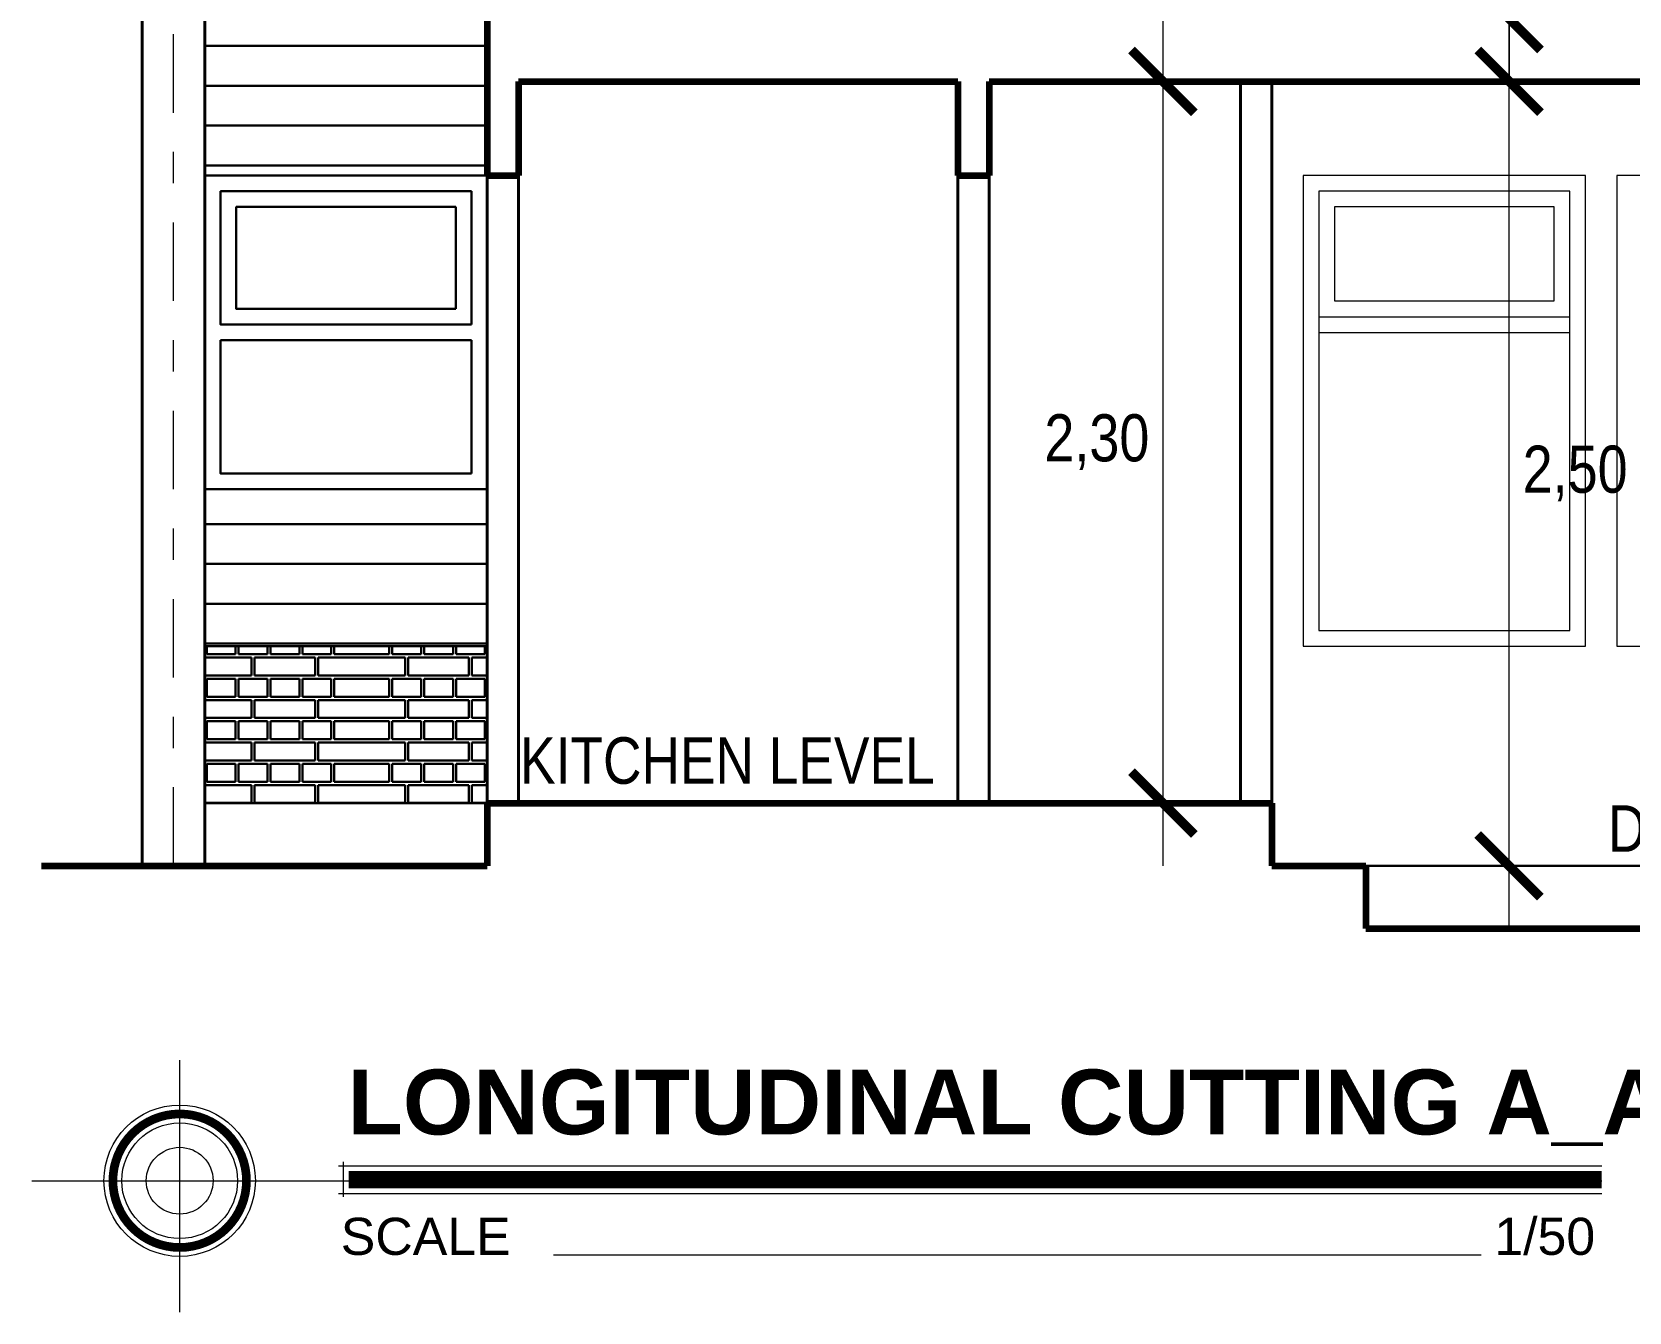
# Model space of a CAD drawing. Header units: millimetres. Extents: x 1119.4 to 1171.3, y 270.1 to 301.5.
# Drawn here: x 1142.56 to 1147.65, y 270.59 to 274.67 of the extents above; entities that cross this region are included whole.
import ezdxf

# ---------------------------------------------------------------- set-up
doc = ezdxf.new("R2010")
doc.units = ezdxf.units.MM
doc.linetypes.add('DASHDOT', pattern=[1, 0.5, -0.25, 0, -0.25])
for name, color, linetype, lineweight in [('01', 146, 'Continuous', 9), ('03', 116, 'Continuous', 30), ('04', 20, 'Continuous', 40), ('1 MARGEN', 254, 'Continuous', 100), ('cotas', 86, 'Continuous', 15), ('ejes', 252, 'DASHDOT', 15)]:
    doc.layers.add(name, color=color, linetype=linetype, lineweight=lineweight)
doc.styles.add('FITO', font='arial.ttf')
doc.styles.get("Standard").update_dxf_attribs({"font": 'ARIALN.TTF'})

# ---------------------------------------------------------------- blocks, each defined once
blk = doc.blocks.new('_ArchTick')
at = {"color": 0, "linetype": 'ByBlock', "const_width": 0.15}
blk.add_lwpolyline([(-0.5, -0.5), (0.5, 0.5)], dxfattribs=at)

msp = doc.modelspace()

# ---------------------------------------------------------------- hatches: boundary and pattern name
at = {"layer": '03'}
h = msp.add_hatch(dxfattribs=at)
h.set_pattern_fill('AR-BRELM', color=26, scale=0.001, style=0)
h.set_pattern_definition([(180, (1146.508689894659, 272.2150524880794), (0, 0.135484), [0.193675, -0.009525]), (180, (1146.508689894659, 272.2722024880794), (0, 0.135484), [0.193675, -0.009525]), (180, (1146.457889894659, 272.2827942880795), (0, 0.135484), [0.092075, -0.009525]), (180, (1146.457889894659, 272.3399444880795), (0, 0.135484), [0.092075, -0.009525]), (90, (1146.508689894659, 272.2150524880794), (0.2032, 1.244200055483535e-17), [0.05715, -0.0783336]), (90, (1146.518214894659, 272.2150524880794), (0.2032, 1.244200055483535e-17), [0.05715, -0.0783336]), (90, (1146.457889894659, 272.2827942880795), (0.1016, 6.221000277417676e-18), [0.05715, -0.0783336]), (90, (1146.467414894659, 272.2827942880795), (0.1016, 6.221000277417676e-18), [0.05715, -0.0783336])])
h.paths.add_polyline_path([(1143.108689894658, 272.7150524880794), (1143.108689894658, 272.2150524880794), (1143.608689894659, 272.2150524880794), (1143.608689894659, 272.7150524880793)])
h = msp.add_hatch(dxfattribs=at)
h.set_pattern_fill('AR-BRELM', color=26, scale=0.001, style=0)
h.set_pattern_definition([(7.016477563892661e-15, (1140.708689894659, 272.2150524880794), (0, 0.135484), [0.193675, -0.009525]), (7.016477563892661e-15, (1140.708689894659, 272.2722024880794), (0, 0.135484), [0.193675, -0.009525]), (7.016477563892661e-15, (1140.759489894659, 272.2827942880795), (0, 0.135484), [0.092075, -0.009525]), (7.016477563892661e-15, (1140.759489894659, 272.3399444880795), (0, 0.135484), [0.092075, -0.009525]), (90, (1140.708689894659, 272.2150524880794), (-0.2032, 1.244200055483535e-17), [0.05715, -0.0783336]), (90, (1140.699164894659, 272.2150524880794), (-0.2032, 1.244200055483535e-17), [0.05715, -0.0783336]), (90, (1140.759489894659, 272.2827942880795), (-0.1016, 6.221000277417676e-18), [0.05715, -0.0783336]), (90, (1140.749964894659, 272.2827942880795), (-0.1016, 6.221000277417676e-18), [0.05715, -0.0783336])])
h.paths.add_polyline_path([(1144.008689894659, 272.2150524880794), (1144.008689894659, 272.7150524880793), (1143.608689894659, 272.7150524880793), (1143.608689894659, 272.2150524880794)])

# ---------------------------------------------------------------- linework, layer by layer
at = {"layer": '01'}
for p, q in [((1146.658689894659, 273.7650524880794), (1147.45868989466, 273.7650524880794)), ((1146.658689894659, 273.7150524880793), (1147.45868989466, 273.7150524880793))]:
    msp.add_line(p, q, dxfattribs=at)
for points in [[(1147.50868989466, 274.2150524880793), (1146.608689894659, 274.2150524880793), (1146.608689894659, 272.7150524880793), (1147.50868989466, 272.7150524880793)], [(1148.50868989466, 274.2150524880794), (1147.608689894659, 274.2150524880794), (1147.608689894659, 272.7150524880794), (1148.50868989466, 272.7150524880794)], [(1147.45868989466, 274.1650524880794), (1146.658689894659, 274.1650524880794), (1146.658689894659, 272.7650524880794), (1147.45868989466, 272.7650524880794)], [(1147.45868989466, 274.1650524880794), (1146.658689894659, 274.1650524880794), (1146.658689894659, 273.7650524880794), (1147.45868989466, 273.7650524880794)], [(1147.40868989466, 274.1150524880793), (1146.708689894659, 274.1150524880793), (1146.708689894659, 273.8150524880793), (1147.40868989466, 273.8150524880793)]]:
    msp.add_lwpolyline(points, close=True, dxfattribs=at)
at = {"layer": '03', "color": 26}
for p, q in [((1144.008689894659, 274.6280524880794), (1143.108689894658, 274.6280524880794)), ((1144.008689894659, 274.5010524880794), (1143.108689894658, 274.5010524880794)), ((1144.008689894659, 274.3740524880793), (1143.108689894658, 274.3740524880794)), ((1143.608689894659, 274.2470524880794), (1143.108689894658, 274.2470524880794)), ((1143.608689894659, 274.2470524880794), (1144.008689894659, 274.2470524880794)), ((1144.008689894659, 273.1040524880793), (1143.108689894658, 273.1040524880794)), ((1144.008689894659, 272.9770524880794), (1143.108689894658, 272.9770524880794)), ((1144.008689894659, 272.8500524880794), (1143.108689894658, 272.8500524880794)), ((1144.008689894659, 272.7230524880794), (1143.108689894658, 272.7230524880794))]:
    msp.add_line(p, q, dxfattribs=at)
at = {"layer": '03'}
for p, q in [((1143.608689894659, 274.2150524880794), (1144.008689894659, 274.2150524880794)), ((1143.608689894659, 274.1650524880794), (1143.958689894659, 274.1650524880794)), ((1143.608689894659, 274.1650524880794), (1143.958689894659, 274.1650524880794)), ((1143.958689894659, 274.1650524880794), (1143.958689894659, 273.7400524880794)), ((1143.958689894659, 274.1650524880794), (1143.958689894659, 273.7400524880793)), ((1143.608689894659, 274.1150524880794), (1143.908689894659, 274.1150524880793)), ((1143.908689894659, 274.1150524880793), (1143.908689894659, 273.7900524880794)), ((1143.908689894659, 273.7900524880794), (1143.608689894659, 273.7900524880795)), ((1143.158689894658, 273.7400524880794), (1143.608689894659, 273.7400524880794)), ((1143.958689894659, 273.7400524880793), (1143.608689894659, 273.7400524880794)), ((1143.958689894659, 273.7400524880794), (1143.608689894659, 273.7400524880794)), ((1143.158689894658, 273.6900524880795), (1143.608689894659, 273.6900524880795)), ((1143.958689894659, 273.6900524880795), (1143.608689894659, 273.6900524880795)), ((1143.958689894659, 273.6900524880793), (1143.958689894659, 273.2650524880794)), ((1143.958689894659, 273.2650524880794), (1143.608689894659, 273.2650524880794)), ((1144.008689894659, 273.2150524880794), (1143.608689894659, 273.2150524880794)), ((1144.008689894659, 272.7150524880794), (1143.108689894658, 272.7150524880794)), ((1144.008689894659, 272.2150524880794), (1143.108689894658, 272.2150524880794)), ((1146.80868989466, 272.0150524880793), (1149.608689894659, 272.0150524880793))]:
    msp.add_line(p, q, dxfattribs=at)
for points in [[(1143.608689894659, 274.2150524880794), (1143.108689894658, 274.2150524880794), (1143.108689894658, 273.2150524880794), (1143.608689894659, 273.2150524880794)], [(1143.608689894659, 274.1650524880794), (1143.158689894658, 274.1650524880794), (1143.158689894658, 273.7400524880794)], [(1143.608689894659, 274.1650524880794), (1143.158689894658, 274.1650524880794), (1143.158689894658, 273.7400524880794), (1143.608689894659, 273.7400524880794)], [(1143.608689894659, 274.1150524880794), (1143.208689894658, 274.1150524880794), (1143.208689894658, 273.7900524880795), (1143.608689894659, 273.7900524880795)], [(1143.158689894658, 273.6900524880795), (1143.158689894658, 273.2650524880794), (1143.608689894659, 273.2650524880794)]]:
    msp.add_lwpolyline(points, dxfattribs=at)
at = {"layer": '04'}
for p, q in [((1146.408689894659, 272.2150524880794), (1146.408689894659, 274.5150524880795)), ((1146.508689894659, 274.5150524880795), (1146.508689894659, 272.2150524880794)), ((1144.008689894659, 274.2150524880794), (1144.008689894659, 272.2150524880794)), ((1144.108689894659, 274.2150524880794), (1144.108689894659, 272.2150524880794)), ((1145.508689894662, 274.2150524880794), (1145.50868989466, 272.2150524880792)), ((1145.608689894661, 274.2150524880794), (1145.60868989466, 272.2150524880794))]:
    msp.add_line(p, q, dxfattribs=at)
msp.add_lwpolyline([(1142.908689894658, 272.0150524880794), (1143.108689894658, 272.0150524880794), (1143.108689894658, 276.0389549271025), (1142.908689894658, 276.0389549271025)], close=True, dxfattribs=at)
at = {"layer": '1 MARGEN'}
for p, q in [((1144.008689894659, 275.2150524880793), (1144.008689894659, 274.2150524880796)), ((1144.108689894659, 274.5150524880795), (1145.508689894661, 274.5150524880795)), ((1144.10868989466, 274.5150524880795), (1144.10868989466, 274.2150524880796)), ((1145.508689894661, 274.5150524880795), (1145.508689894661, 274.2150524880794)), ((1145.608689894661, 274.5150524880795), (1145.608689894661, 274.2150524880794)), ((1145.608689894661, 274.5150524880795), (1151.408689894659, 274.5150524880796)), ((1144.008689894659, 274.2150524880794), (1144.10868989466, 274.2150524880794)), ((1145.508689894661, 274.2150524880794), (1145.60868989466, 274.2150524880794)), ((1144.008689894659, 272.2150524880794), (1146.508689894658, 272.2150524880794)), ((1144.008689894659, 272.2150524880794), (1144.008689894659, 272.0150524880794)), ((1146.508689894658, 272.2150524880794), (1146.508689894658, 272.0150524880795)), ((1146.508689894658, 272.0150524880795), (1146.80868989466, 272.0150524880795)), ((1146.80868989466, 272.0150524880795), (1146.80868989466, 271.8150524880795)), ((1146.80868989466, 271.8150524880795), (1151.408689894659, 271.8150524880795))]:
    msp.add_line(p, q, dxfattribs=at)
msp.add_lwpolyline([(1142.587848366298, 272.0150524880794), (1144.008689894659, 272.0150524880794)], dxfattribs=at)
at = {"layer": 'cotas'}
for p, q in [((1147.265002553018, 277.3101314511986), (1147.265002553018, 274.5150524880795)), ((1146.161984137846, 274.7150524880794), (1146.161984137846, 272.0150524880795)), ((1147.265002553018, 271.8150524880795), (1147.265002553018, 274.7150524880794)), ((1146.158689894659, 274.5150524880795), (1146.086984137846, 274.5150524880795)), ((1147.05868989466, 274.5150524880795), (1147.340002553018, 274.5150524880795)), ((1146.158689894659, 272.2150524880794), (1146.086984137846, 272.2150524880794)), ((1147.05868989466, 272.0150524880795), (1147.340002553018, 272.0150524880795))]:
    msp.add_line(p, q, dxfattribs=at)
at = {"layer": 'cotas', "color": 251, "linetype": 'Continuous'}
for p, q in [((1143.028488462533, 270.5927031703243), (1143.028488462533, 271.3952189168527)), ((1143.534695223954, 271.0592576248938), (1147.560316305837, 271.0592576248938)), ((1143.550049180957, 270.9597045977529), (1143.550049180957, 271.0716253074443)), ((1142.557682668534, 271.0113245752769), (1147.560316305837, 271.0113245752771)), ((1143.534695223954, 270.9705800569853), (1147.560316305837, 270.9705800569853)), ((1144.220162557083, 270.7749218841147), (1147.176511057994, 270.7749218841147))]:
    msp.add_line(p, q, dxfattribs=at)
at = {"layer": 'cotas', "const_width": 0.02771173944}
msp.add_lwpolyline([(1143.028488462533, 271.2241507329794, 1760.380359204241), (1143.028972053407, 271.2241501859951, 1760.380359204241)], format="xyb", dxfattribs=at)
at = {"layer": 'cotas', "const_width": 0.05542347888000001}
msp.add_lwpolyline([(1143.56667622464, 271.0149188421391), (1147.560316305837, 271.0149188421391)], dxfattribs=at)
at = {"layer": 'cotas', "color": 251, "linetype": 'Continuous'}
for radius in [0.24120298008576, 0.1844493377126401, 0.1064130794496]:
    msp.add_circle((1143.028488462533, 271.0113245752769), radius, dxfattribs=at)
at = {"layer": 'ejes', "ltscale": 0.5}
msp.add_line((1143.008689894658, 272.0150524880794), (1143.008689894658, 277.2487049590308), dxfattribs=at)

# ---------------------------------------------------------------- block references
at = {"layer": 'cotas', "xscale": 0.1999999999999993, "yscale": 0.1999999999999993, "zscale": 0.1999999999999993}
for p, rotation in [((1147.265002553018, 274.7150524880794), 270), ((1146.161984137846, 274.5150524880795), 90), ((1147.265002553018, 274.5150524880795), 90), ((1146.161984137846, 272.2150524880794), 270), ((1147.265002553018, 272.0150524880795), 270)]:
    msp.add_blockref('_ArchTick', p, dxfattribs=dict(at, rotation=rotation))

# ---------------------------------------------------------------- texts
at = {"layer": 'cotas', "style": 'FITO'}
for s, p in [('SCALE', (1143.541744061554, 270.7749218841147)), ('1/50', (1147.21796343108, 270.7749218841147))]:
    msp.add_text(s, height=0.118236754944, dxfattribs=at).set_placement(p)
at = {"layer": 'cotas', "char_height": 0.15, "attachment_point": 5}
for s, insert in [('2,30', (1145.951394096918, 273.3650524880796)), ('2,50', (1147.475592593946, 273.2650524880796))]:
    msp.add_mtext(s, dxfattribs=dict(at, insert=insert))
at = {"layer": 'cotas'}
for s, insert, char_height, width, attachment_point in [('KITCHEN LEVEL', (1144.77389906275, 272.3494621215058), 0.1482666223583047, 2.049337642483912, 5), ('DINING LEVEL', (1148.164887494438, 272.1327120775645), 0.1482666223583047, 2.049337642483912, 5), ("{\\fArial|b1|i0|c0|p34;LONGITUDINAL CUTTING A_A'}", (1143.563090611879, 271.3656266577487), 0.206976, 10.21889305527503, 1)]:
    msp.add_mtext(s, dxfattribs=dict(at, insert=insert, char_height=char_height, width=width, attachment_point=attachment_point))

doc.saveas('drawing.dxf')
